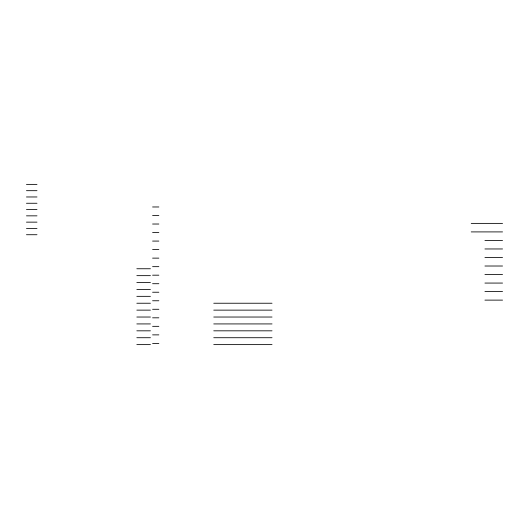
<?xml version="1.0" encoding="UTF-8"?>
<svg xmlns="http://www.w3.org/2000/svg" width="529" height="529" viewBox="0 0 529 529"><rect width="100%" height="100%" fill="white"/><g stroke="black" fill="none" stroke-linecap="round" stroke-linejoin="round"><path stroke-width="0.79" d="M26.45 184.383L36.997 184.383M26.45 190.678L36.997 190.678M26.45 196.967L36.997 196.967M26.45 203.262L36.997 203.262M152.583 206.971L158.852 206.971M26.45 209.557L36.997 209.557M152.583 215.501L158.852 215.501M26.45 215.845L36.997 215.845M26.45 222.14L36.997 222.14M471.227 223.383L502.55 223.383M152.583 224.025L158.852 224.025M26.45 228.429L36.997 228.429M471.227 231.907L502.55 231.907M152.583 232.548L158.852 232.548M26.45 234.724L36.997 234.724M484.928 240.437L502.55 240.437M152.583 241.079L158.852 241.079M484.928 248.961L502.55 248.961M152.583 249.602L158.852 249.602M484.928 257.491L502.55 257.491M152.583 258.132L158.852 258.132M484.928 266.014L502.55 266.014M152.583 266.656L158.852 266.656M136.832 268.752L150.428 268.752M484.928 274.544L502.55 274.544M152.583 275.186L158.852 275.186M136.832 275.649L150.428 275.649M136.832 282.546L150.428 282.546M484.928 283.068L502.55 283.068M152.583 283.709L158.852 283.709M136.832 289.442L150.428 289.442M484.928 291.591L502.55 291.591M152.583 292.233L158.852 292.233M136.832 296.339L150.428 296.339M484.928 300.122L502.55 300.122M152.583 300.763L158.852 300.763M136.832 303.236L150.428 303.236M213.749 303.236L272.025 303.236M152.583 309.286L158.852 309.286M136.832 310.133L150.428 310.133M213.749 310.133L272.025 310.133M136.832 317.03L150.428 317.03M213.749 317.03L272.025 317.03M152.583 317.817L158.852 317.817M136.832 323.927L150.428 323.927M213.749 323.927L272.025 323.927M152.583 326.34L158.852 326.34M136.832 330.823L150.428 330.823M213.749 330.823L272.025 330.823M152.583 334.87L158.852 334.87M136.832 337.72L150.428 337.72M213.749 337.72L272.025 337.72M152.583 343.394L158.852 343.394M136.832 344.617L150.428 344.617M213.749 344.617L272.025 344.617"/></g></svg>
